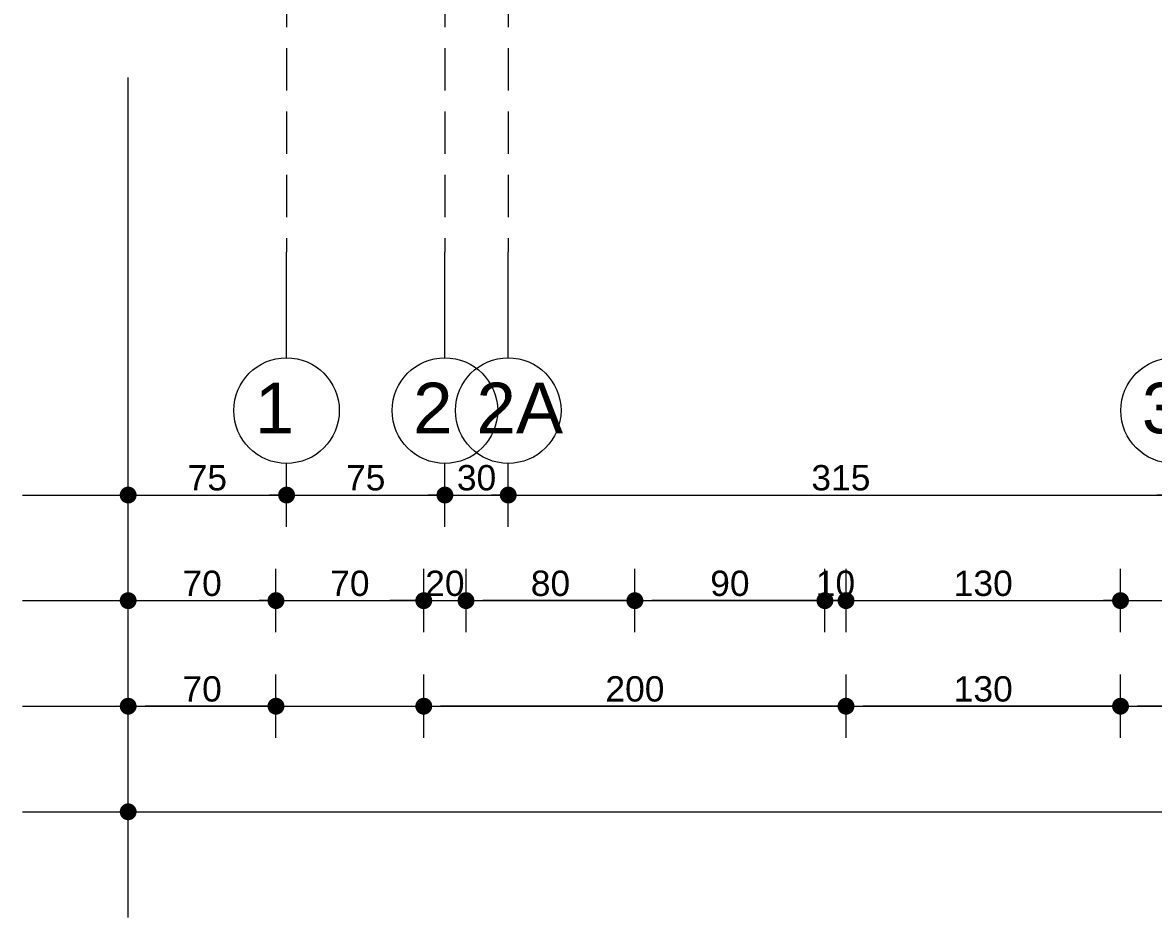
# Model space of a CAD drawing. Header units: millimetres. Extents: x 38129 to 72024, y -56282 to 16512.
# Drawn here: x 51129 to 51664, y -45595 to -45172 of the extents above; entities that cross this region are included whole.
import ezdxf

# ---------------------------------------------------------------- set-up
doc = ezdxf.new("R2010")
doc.units = ezdxf.units.MM
doc.linetypes.add('HIDDEN', pattern=[0.375, 0.25, -0.125])
doc.layers.add('AKS', color=55, linetype='HIDDEN', lineweight=0)
doc.layers.add('DIŞÖLÇÜ', color=37, linetype='Continuous', lineweight=0)
doc.styles.add('icdisolcu_yazi', font='arial.ttf')
doc.styles.get("Standard").update_dxf_attribs({"font": 'arial.ttf'})
doc.dimstyles.new('İç Ölçü', dxfattribs={"dimtxt": 12, "dimasz": 8, "dimexe": 5, "dimexo": 0, "dimgap": 2, "dimtad": 1, "dimdec": 0, "dimzin": 12, "dimdsep": 46, "dimtxsty": 'icdisolcu_yazi', "dimblk": 'DOT', "dimcen": 8, "dimdle": 5, "dimclrd": 256, "dimclre": 256, "dimclrt": 7, "dimadec": 0, "dimazin": 3, "dimtfac": 1, "dimtdec": 0, "dimtix": 1, "dimtmove": 2, "dimatfit": 3, "dimldrblk": 'DOT', "dimfxl": 0, "dimtolj": 1, "dimtzin": 0, "dimlwd": -1, "dimlwe": -1, "dimarcsym": 0})

# ---------------------------------------------------------------- blocks, each defined once
blk = doc.blocks.new('_Dot')
at = {"color": 0, "lineweight": -2}
blk.add_line((-0.5, 0), (-1, 0), dxfattribs=at)
at = {"color": 0, "lineweight": 30, "const_width": 0.5}
blk.add_lwpolyline([(-0.25, 0, 1), (0.25, 0, 1)], format="xyb", close=True, dxfattribs=at)
blk = doc.blocks.new('*D1599')
at = {"layer": 'Defpoints', "color": 0, "lineweight": 120, "transparency": 16777216}
for p in [(51253.53, -45395.38), (51253.53, -45395.38), (51178.52, -45396.49)]:
    blk.add_point(p, dxfattribs=at)
at = {"layer": 'DIŞÖLÇÜ', "transparency": 16777216}
for p, q in [((51178.52, -45396.49), (51178.52, -45390.38)), ((51253.53, -45395.38), (51253.53, -45390.38))]:
    blk.add_line(p, q, dxfattribs=at)
at = {"layer": 'DIŞÖLÇÜ', "linetype": 'Continuous', "transparency": 16777216}
blk.add_line((51186.52, -45395.38), (51245.53, -45395.38), dxfattribs=at)
at = {"layer": 'DIŞÖLÇÜ', "transparency": 16777216, "xscale": 8, "yscale": 8, "zscale": 8, "rotation": 180}
blk.add_blockref('_Dot', (51178.52, -45395.38), dxfattribs=at)
at = {"layer": 'DIŞÖLÇÜ', "transparency": 16777216, "xscale": 8, "yscale": 8, "zscale": 8}
blk.add_blockref('_Dot', (51253.53, -45395.38), dxfattribs=at)
at = {"layer": 'DIŞÖLÇÜ', "color": 7, "transparency": 16777216, "insert": (51216.03, -45387.28), "char_height": 12, "attachment_point": 5, "style": 'icdisolcu_yazi'}
blk.add_mtext('\\A1;75', dxfattribs=at)
blk = doc.blocks.new('*D1600')
at = {"layer": 'Defpoints', "color": 0, "lineweight": 120, "transparency": 16777216}
for p in [(51253.53, -45395.38), (51328.53, -45395.38), (51328.53, -45395.38)]:
    blk.add_point(p, dxfattribs=at)
at = {"layer": 'DIŞÖLÇÜ', "transparency": 16777216}
for p, q in [((51253.53, -45395.38), (51253.53, -45390.38)), ((51328.53, -45395.38), (51328.53, -45390.38))]:
    blk.add_line(p, q, dxfattribs=at)
at = {"layer": 'DIŞÖLÇÜ', "linetype": 'Continuous', "transparency": 16777216}
blk.add_line((51261.53, -45395.38), (51320.53, -45395.38), dxfattribs=at)
at = {"layer": 'DIŞÖLÇÜ', "transparency": 16777216, "xscale": 8, "yscale": 8, "zscale": 8, "rotation": 180}
blk.add_blockref('_Dot', (51253.53, -45395.38), dxfattribs=at)
at = {"layer": 'DIŞÖLÇÜ', "transparency": 16777216, "xscale": 8, "yscale": 8, "zscale": 8}
blk.add_blockref('_Dot', (51328.53, -45395.38), dxfattribs=at)
at = {"layer": 'DIŞÖLÇÜ', "color": 7, "transparency": 16777216, "insert": (51291.03, -45387.28), "char_height": 12, "attachment_point": 5, "style": 'icdisolcu_yazi'}
blk.add_mtext('\\A1;75', dxfattribs=at)
blk = doc.blocks.new('*D1601')
at = {"layer": 'Defpoints', "color": 0, "lineweight": 120, "transparency": 16777216}
for p in [(51358.53, -45395.38), (51673.68, -45395.38), (51673.68, -45395.38)]:
    blk.add_point(p, dxfattribs=at)
at = {"layer": 'DIŞÖLÇÜ', "transparency": 16777216}
for p, q in [((51358.53, -45395.38), (51358.53, -45390.38)), ((51673.68, -45395.38), (51673.68, -45390.38))]:
    blk.add_line(p, q, dxfattribs=at)
at = {"layer": 'DIŞÖLÇÜ', "linetype": 'Continuous', "transparency": 16777216}
blk.add_line((51366.53, -45395.38), (51665.68, -45395.38), dxfattribs=at)
at = {"layer": 'DIŞÖLÇÜ', "transparency": 16777216, "xscale": 8, "yscale": 8, "zscale": 8, "rotation": 180}
blk.add_blockref('_Dot', (51358.53, -45395.38), dxfattribs=at)
at = {"layer": 'DIŞÖLÇÜ', "transparency": 16777216, "xscale": 8, "yscale": 8, "zscale": 8}
blk.add_blockref('_Dot', (51673.68, -45395.38), dxfattribs=at)
at = {"layer": 'DIŞÖLÇÜ', "color": 7, "transparency": 16777216, "insert": (51516.1, -45387.25), "char_height": 12, "attachment_point": 5, "style": 'icdisolcu_yazi'}
blk.add_mtext('\\A1;315', dxfattribs=at)
blk = doc.blocks.new('*D1607')
at = {"layer": 'Defpoints', "color": 0, "lineweight": 120, "transparency": 16777216}
for p in [(51178.52, -45445.38), (51248.53, -45445.38), (51248.53, -45445.38)]:
    blk.add_point(p, dxfattribs=at)
at = {"layer": 'DIŞÖLÇÜ', "transparency": 16777216}
for p, q in [((51178.52, -45445.38), (51178.52, -45440.38)), ((51248.53, -45445.38), (51248.53, -45440.38))]:
    blk.add_line(p, q, dxfattribs=at)
at = {"layer": 'DIŞÖLÇÜ', "linetype": 'Continuous', "transparency": 16777216}
blk.add_line((51186.52, -45445.38), (51240.53, -45445.38), dxfattribs=at)
at = {"layer": 'DIŞÖLÇÜ', "transparency": 16777216, "xscale": 8, "yscale": 8, "zscale": 8, "rotation": 180}
blk.add_blockref('_Dot', (51178.52, -45445.38), dxfattribs=at)
at = {"layer": 'DIŞÖLÇÜ', "transparency": 16777216, "xscale": 8, "yscale": 8, "zscale": 8}
blk.add_blockref('_Dot', (51248.53, -45445.38), dxfattribs=at)
at = {"layer": 'DIŞÖLÇÜ', "color": 7, "transparency": 16777216, "insert": (51213.53, -45437.25), "char_height": 12, "attachment_point": 5, "style": 'icdisolcu_yazi'}
blk.add_mtext('\\A1;70', dxfattribs=at)
blk = doc.blocks.new('*D1608')
at = {"layer": 'Defpoints', "color": 0, "lineweight": 120, "transparency": 16777216}
for p in [(51248.53, -45445.38), (51318.53, -45445.38), (51318.53, -45445.38)]:
    blk.add_point(p, dxfattribs=at)
at = {"layer": 'DIŞÖLÇÜ', "transparency": 16777216}
for p, q in [((51248.53, -45445.38), (51248.53, -45440.38)), ((51318.53, -45445.38), (51318.53, -45440.38))]:
    blk.add_line(p, q, dxfattribs=at)
at = {"layer": 'DIŞÖLÇÜ', "linetype": 'Continuous', "transparency": 16777216}
blk.add_line((51256.53, -45445.38), (51310.53, -45445.38), dxfattribs=at)
at = {"layer": 'DIŞÖLÇÜ', "transparency": 16777216, "xscale": 8, "yscale": 8, "zscale": 8, "rotation": 180}
blk.add_blockref('_Dot', (51248.53, -45445.38), dxfattribs=at)
at = {"layer": 'DIŞÖLÇÜ', "transparency": 16777216, "xscale": 8, "yscale": 8, "zscale": 8}
blk.add_blockref('_Dot', (51318.53, -45445.38), dxfattribs=at)
at = {"layer": 'DIŞÖLÇÜ', "color": 7, "transparency": 16777216, "insert": (51283.53, -45437.25), "char_height": 12, "attachment_point": 5, "style": 'icdisolcu_yazi'}
blk.add_mtext('\\A1;70', dxfattribs=at)
blk = doc.blocks.new('*D1609')
at = {"layer": 'Defpoints', "color": 0, "lineweight": 120, "transparency": 16777216}
for p in [(51318.53, -45445.38), (51338.53, -45445.38), (51338.53, -45445.38)]:
    blk.add_point(p, dxfattribs=at)
at = {"layer": 'DIŞÖLÇÜ', "transparency": 16777216}
for p, q in [((51318.53, -45445.38), (51318.53, -45440.38)), ((51338.53, -45445.38), (51338.53, -45440.38))]:
    blk.add_line(p, q, dxfattribs=at)
at = {"layer": 'DIŞÖLÇÜ', "linetype": 'Continuous', "transparency": 16777216}
for p, q in [((51310.53, -45445.38), (51302.53, -45445.38)), ((51318.53, -45445.38), (51338.53, -45445.38)), ((51346.53, -45445.38), (51354.53, -45445.38))]:
    blk.add_line(p, q, dxfattribs=at)
at = {"layer": 'DIŞÖLÇÜ', "transparency": 16777216, "xscale": 8, "yscale": 8, "zscale": 8}
blk.add_blockref('_Dot', (51318.53, -45445.38), dxfattribs=at)
at = {"layer": 'DIŞÖLÇÜ', "transparency": 16777216, "xscale": 8, "yscale": 8, "zscale": 8, "rotation": 180}
blk.add_blockref('_Dot', (51338.53, -45445.38), dxfattribs=at)
at = {"layer": 'DIŞÖLÇÜ', "color": 7, "transparency": 16777216, "insert": (51328.53, -45437.25), "char_height": 12, "attachment_point": 5, "style": 'icdisolcu_yazi'}
blk.add_mtext('\\A1;20', dxfattribs=at)
blk = doc.blocks.new('*D1610')
at = {"layer": 'Defpoints', "color": 0, "lineweight": 120, "transparency": 16777216}
for p in [(51518.52, -45445.38), (51648.53, -45445.38), (51648.53, -45445.38)]:
    blk.add_point(p, dxfattribs=at)
at = {"layer": 'DIŞÖLÇÜ', "transparency": 16777216}
for p, q in [((51518.52, -45445.38), (51518.52, -45440.38)), ((51648.53, -45445.38), (51648.53, -45440.38))]:
    blk.add_line(p, q, dxfattribs=at)
at = {"layer": 'DIŞÖLÇÜ', "linetype": 'Continuous', "transparency": 16777216}
blk.add_line((51526.52, -45445.38), (51640.53, -45445.38), dxfattribs=at)
at = {"layer": 'DIŞÖLÇÜ', "transparency": 16777216, "xscale": 8, "yscale": 8, "zscale": 8, "rotation": 180}
blk.add_blockref('_Dot', (51518.52, -45445.38), dxfattribs=at)
at = {"layer": 'DIŞÖLÇÜ', "transparency": 16777216, "xscale": 8, "yscale": 8, "zscale": 8}
blk.add_blockref('_Dot', (51648.53, -45445.38), dxfattribs=at)
at = {"layer": 'DIŞÖLÇÜ', "color": 7, "transparency": 16777216, "insert": (51583.52, -45437.25), "char_height": 12, "attachment_point": 5, "style": 'icdisolcu_yazi'}
blk.add_mtext('\\A1;130', dxfattribs=at)
blk = doc.blocks.new('*D1611')
at = {"layer": 'Defpoints', "color": 0, "lineweight": 120, "transparency": 16777216}
for p in [(51648.53, -45445.38), (51713.53, -45445.38), (51713.53, -45445.38)]:
    blk.add_point(p, dxfattribs=at)
at = {"layer": 'DIŞÖLÇÜ', "transparency": 16777216}
for p, q in [((51648.53, -45445.38), (51648.53, -45440.38)), ((51713.53, -45445.38), (51713.53, -45440.38))]:
    blk.add_line(p, q, dxfattribs=at)
at = {"layer": 'DIŞÖLÇÜ', "linetype": 'Continuous', "transparency": 16777216}
blk.add_line((51656.53, -45445.38), (51705.53, -45445.38), dxfattribs=at)
at = {"layer": 'DIŞÖLÇÜ', "transparency": 16777216, "xscale": 8, "yscale": 8, "zscale": 8, "rotation": 180}
blk.add_blockref('_Dot', (51648.53, -45445.38), dxfattribs=at)
at = {"layer": 'DIŞÖLÇÜ', "transparency": 16777216, "xscale": 8, "yscale": 8, "zscale": 8}
blk.add_blockref('_Dot', (51713.53, -45445.38), dxfattribs=at)
at = {"layer": 'DIŞÖLÇÜ', "color": 7, "transparency": 16777216, "insert": (51681.03, -45437.25), "char_height": 12, "attachment_point": 5, "style": 'icdisolcu_yazi'}
blk.add_mtext('\\A1;65', dxfattribs=at)
blk = doc.blocks.new('*D1630')
at = {"layer": 'Defpoints', "color": 0, "lineweight": 120, "transparency": 16777216}
for p in [(51648.53, -45495.38), (51648.53, -45495.38), (51798.32, -45495.38)]:
    blk.add_point(p, dxfattribs=at)
at = {"layer": 'DIŞÖLÇÜ', "transparency": 16777216}
for p, q in [((51648.53, -45495.38), (51648.53, -45490.38)), ((51798.32, -45495.38), (51798.32, -45490.38))]:
    blk.add_line(p, q, dxfattribs=at)
at = {"layer": 'DIŞÖLÇÜ', "linetype": 'Continuous', "transparency": 16777216}
blk.add_line((51790.32, -45495.38), (51656.53, -45495.38), dxfattribs=at)
at = {"layer": 'DIŞÖLÇÜ', "transparency": 16777216, "xscale": 8, "yscale": 8, "zscale": 8, "rotation": 180}
blk.add_blockref('_Dot', (51648.53, -45495.38), dxfattribs=at)
at = {"layer": 'DIŞÖLÇÜ', "transparency": 16777216, "xscale": 8, "yscale": 8, "zscale": 8}
blk.add_blockref('_Dot', (51798.32, -45495.38), dxfattribs=at)
at = {"layer": 'DIŞÖLÇÜ', "color": 7, "transparency": 16777216, "insert": (51723.42, -45487.25), "char_height": 12, "attachment_point": 5, "style": 'icdisolcu_yazi'}
blk.add_mtext('\\A1;150', dxfattribs=at)
blk = doc.blocks.new('*D1631')
at = {"layer": 'Defpoints', "color": 0, "lineweight": 120, "transparency": 16777216}
for p in [(51518.52, -45495.38), (51518.52, -45495.38), (51648.53, -45495.38)]:
    blk.add_point(p, dxfattribs=at)
at = {"layer": 'DIŞÖLÇÜ', "transparency": 16777216}
for p, q in [((51518.52, -45495.38), (51518.52, -45490.38)), ((51648.53, -45495.38), (51648.53, -45490.38))]:
    blk.add_line(p, q, dxfattribs=at)
at = {"layer": 'DIŞÖLÇÜ', "linetype": 'Continuous', "transparency": 16777216}
blk.add_line((51640.53, -45495.38), (51526.52, -45495.38), dxfattribs=at)
at = {"layer": 'DIŞÖLÇÜ', "transparency": 16777216, "xscale": 8, "yscale": 8, "zscale": 8, "rotation": 180}
blk.add_blockref('_Dot', (51518.52, -45495.38), dxfattribs=at)
at = {"layer": 'DIŞÖLÇÜ', "transparency": 16777216, "xscale": 8, "yscale": 8, "zscale": 8}
blk.add_blockref('_Dot', (51648.53, -45495.38), dxfattribs=at)
at = {"layer": 'DIŞÖLÇÜ', "color": 7, "transparency": 16777216, "insert": (51583.52, -45487.25), "char_height": 12, "attachment_point": 5, "style": 'icdisolcu_yazi'}
blk.add_mtext('\\A1;130', dxfattribs=at)
blk = doc.blocks.new('*D1632')
at = {"layer": 'Defpoints', "color": 0, "lineweight": 120, "transparency": 16777216}
for p in [(51318.53, -45495.38), (51318.53, -45495.38), (51518.52, -45495.38)]:
    blk.add_point(p, dxfattribs=at)
at = {"layer": 'DIŞÖLÇÜ', "transparency": 16777216}
for p, q in [((51318.53, -45495.38), (51318.53, -45490.38)), ((51518.52, -45495.38), (51518.52, -45490.38))]:
    blk.add_line(p, q, dxfattribs=at)
at = {"layer": 'DIŞÖLÇÜ', "linetype": 'Continuous', "transparency": 16777216}
blk.add_line((51510.52, -45495.38), (51326.53, -45495.38), dxfattribs=at)
at = {"layer": 'DIŞÖLÇÜ', "transparency": 16777216, "xscale": 8, "yscale": 8, "zscale": 8, "rotation": 180}
blk.add_blockref('_Dot', (51318.53, -45495.38), dxfattribs=at)
at = {"layer": 'DIŞÖLÇÜ', "transparency": 16777216, "xscale": 8, "yscale": 8, "zscale": 8}
blk.add_blockref('_Dot', (51518.52, -45495.38), dxfattribs=at)
at = {"layer": 'DIŞÖLÇÜ', "color": 7, "transparency": 16777216, "insert": (51418.53, -45487.25), "char_height": 12, "attachment_point": 5, "style": 'icdisolcu_yazi'}
blk.add_mtext('\\A1;200', dxfattribs=at)
blk = doc.blocks.new('*D1633')
at = {"layer": 'Defpoints', "color": 0, "lineweight": 120, "transparency": 16777216}
for p in [(51178.52, -45545.38), (52833.63, -45545.38), (52833.63, -45545.38)]:
    blk.add_point(p, dxfattribs=at)
at = {"layer": 'DIŞÖLÇÜ', "transparency": 16777216}
for p, q in [((51178.52, -45545.38), (51178.52, -45540.38)), ((52833.63, -45545.38), (52833.63, -45540.38))]:
    blk.add_line(p, q, dxfattribs=at)
at = {"layer": 'DIŞÖLÇÜ', "linetype": 'Continuous', "transparency": 16777216}
blk.add_line((51186.52, -45545.38), (52825.63, -45545.38), dxfattribs=at)
at = {"layer": 'DIŞÖLÇÜ', "transparency": 16777216, "xscale": 8, "yscale": 8, "zscale": 8, "rotation": 180}
blk.add_blockref('_Dot', (51178.52, -45545.38), dxfattribs=at)
at = {"layer": 'DIŞÖLÇÜ', "transparency": 16777216, "xscale": 8, "yscale": 8, "zscale": 8}
blk.add_blockref('_Dot', (52833.63, -45545.38), dxfattribs=at)
at = {"layer": 'DIŞÖLÇÜ', "color": 7, "transparency": 16777216, "insert": (52006.08, -45537.25), "char_height": 12, "attachment_point": 5, "style": 'icdisolcu_yazi'}
blk.add_mtext('\\A1;1655', dxfattribs=at)
blk = doc.blocks.new('*D1634')
at = {"layer": 'Defpoints', "color": 0, "lineweight": 120, "transparency": 16777216}
for p in [(51508.52, -45445.38), (51508.52, -45445.38), (51518.52, -45445.38)]:
    blk.add_point(p, dxfattribs=at)
at = {"layer": 'DIŞÖLÇÜ', "transparency": 16777216}
for p, q in [((51508.52, -45445.38), (51508.52, -45440.38)), ((51518.52, -45445.38), (51518.52, -45440.38))]:
    blk.add_line(p, q, dxfattribs=at)
at = {"layer": 'DIŞÖLÇÜ', "linetype": 'Continuous', "transparency": 16777216}
for p, q in [((51500.52, -45445.38), (51492.52, -45445.38)), ((51518.52, -45445.38), (51508.52, -45445.38)), ((51526.52, -45445.38), (51534.52, -45445.38))]:
    blk.add_line(p, q, dxfattribs=at)
at = {"layer": 'DIŞÖLÇÜ', "transparency": 16777216, "xscale": 8, "yscale": 8, "zscale": 8}
blk.add_blockref('_Dot', (51508.52, -45445.38), dxfattribs=at)
at = {"layer": 'DIŞÖLÇÜ', "transparency": 16777216, "xscale": 8, "yscale": 8, "zscale": 8, "rotation": 180}
blk.add_blockref('_Dot', (51518.52, -45445.38), dxfattribs=at)
at = {"layer": 'DIŞÖLÇÜ', "color": 7, "transparency": 16777216, "insert": (51513.52, -45437.25), "char_height": 12, "attachment_point": 5, "style": 'icdisolcu_yazi'}
blk.add_mtext('\\A1;10', dxfattribs=at)
blk = doc.blocks.new('*D1635')
at = {"layer": 'Defpoints', "color": 0, "lineweight": 120, "transparency": 16777216}
for p in [(51418.52, -45445.38), (51418.52, -45445.38), (51508.52, -45445.38)]:
    blk.add_point(p, dxfattribs=at)
at = {"layer": 'DIŞÖLÇÜ', "transparency": 16777216}
for p, q in [((51418.52, -45445.38), (51418.52, -45440.38)), ((51508.52, -45445.38), (51508.52, -45440.38))]:
    blk.add_line(p, q, dxfattribs=at)
at = {"layer": 'DIŞÖLÇÜ', "linetype": 'Continuous', "transparency": 16777216}
blk.add_line((51500.52, -45445.38), (51426.52, -45445.38), dxfattribs=at)
at = {"layer": 'DIŞÖLÇÜ', "transparency": 16777216, "xscale": 8, "yscale": 8, "zscale": 8, "rotation": 180}
blk.add_blockref('_Dot', (51418.52, -45445.38), dxfattribs=at)
at = {"layer": 'DIŞÖLÇÜ', "transparency": 16777216, "xscale": 8, "yscale": 8, "zscale": 8}
blk.add_blockref('_Dot', (51508.52, -45445.38), dxfattribs=at)
at = {"layer": 'DIŞÖLÇÜ', "color": 7, "transparency": 16777216, "insert": (51463.52, -45437.25), "char_height": 12, "attachment_point": 5, "style": 'icdisolcu_yazi'}
blk.add_mtext('\\A1;90', dxfattribs=at)
blk = doc.blocks.new('*D1636')
at = {"layer": 'Defpoints', "color": 0, "lineweight": 120, "transparency": 16777216}
for p in [(51338.53, -45445.38), (51338.53, -45445.38), (51418.52, -45445.38)]:
    blk.add_point(p, dxfattribs=at)
at = {"layer": 'DIŞÖLÇÜ', "transparency": 16777216}
for p, q in [((51338.53, -45445.38), (51338.53, -45440.38)), ((51418.52, -45445.38), (51418.52, -45440.38))]:
    blk.add_line(p, q, dxfattribs=at)
at = {"layer": 'DIŞÖLÇÜ', "linetype": 'Continuous', "transparency": 16777216}
blk.add_line((51410.52, -45445.38), (51346.53, -45445.38), dxfattribs=at)
at = {"layer": 'DIŞÖLÇÜ', "transparency": 16777216, "xscale": 8, "yscale": 8, "zscale": 8, "rotation": 180}
blk.add_blockref('_Dot', (51338.53, -45445.38), dxfattribs=at)
at = {"layer": 'DIŞÖLÇÜ', "transparency": 16777216, "xscale": 8, "yscale": 8, "zscale": 8}
blk.add_blockref('_Dot', (51418.52, -45445.38), dxfattribs=at)
at = {"layer": 'DIŞÖLÇÜ', "color": 7, "transparency": 16777216, "insert": (51378.53, -45437.25), "char_height": 12, "attachment_point": 5, "style": 'icdisolcu_yazi'}
blk.add_mtext('\\A1;80', dxfattribs=at)
blk = doc.blocks.new('*D1637')
at = {"layer": 'Defpoints', "color": 0, "lineweight": 120, "transparency": 16777216}
for p in [(51178.52, -45495.38), (51178.52, -45495.38), (51248.53, -45495.38)]:
    blk.add_point(p, dxfattribs=at)
at = {"layer": 'DIŞÖLÇÜ', "transparency": 16777216}
for p, q in [((51178.52, -45495.38), (51178.52, -45490.38)), ((51248.53, -45495.38), (51248.53, -45490.38))]:
    blk.add_line(p, q, dxfattribs=at)
at = {"layer": 'DIŞÖLÇÜ', "linetype": 'Continuous', "transparency": 16777216}
blk.add_line((51240.53, -45495.38), (51186.52, -45495.38), dxfattribs=at)
at = {"layer": 'DIŞÖLÇÜ', "transparency": 16777216, "xscale": 8, "yscale": 8, "zscale": 8, "rotation": 180}
blk.add_blockref('_Dot', (51178.52, -45495.38), dxfattribs=at)
at = {"layer": 'DIŞÖLÇÜ', "transparency": 16777216, "xscale": 8, "yscale": 8, "zscale": 8}
blk.add_blockref('_Dot', (51248.53, -45495.38), dxfattribs=at)
at = {"layer": 'DIŞÖLÇÜ', "color": 7, "transparency": 16777216, "insert": (51213.53, -45487.25), "char_height": 12, "attachment_point": 5, "style": 'icdisolcu_yazi'}
blk.add_mtext('\\A1;70', dxfattribs=at)
blk = doc.blocks.new('*D1713')
at = {"layer": 'Defpoints', "color": 0, "lineweight": 120, "transparency": 16777216}
for p in [(51328.53, -45395.38), (51358.53, -45395.38), (51358.53, -45395.38)]:
    blk.add_point(p, dxfattribs=at)
at = {"layer": 'DIŞÖLÇÜ', "transparency": 16777216}
for p, q in [((51328.53, -45395.38), (51328.53, -45390.38)), ((51358.53, -45395.38), (51358.53, -45390.38))]:
    blk.add_line(p, q, dxfattribs=at)
at = {"layer": 'DIŞÖLÇÜ', "linetype": 'Continuous', "transparency": 16777216}
blk.add_line((51336.53, -45395.38), (51350.53, -45395.38), dxfattribs=at)
at = {"layer": 'DIŞÖLÇÜ', "transparency": 16777216, "xscale": 8, "yscale": 8, "zscale": 8, "rotation": 180}
blk.add_blockref('_Dot', (51328.53, -45395.38), dxfattribs=at)
at = {"layer": 'DIŞÖLÇÜ', "transparency": 16777216, "xscale": 8, "yscale": 8, "zscale": 8}
blk.add_blockref('_Dot', (51358.53, -45395.38), dxfattribs=at)
at = {"layer": 'DIŞÖLÇÜ', "color": 7, "transparency": 16777216, "insert": (51343.53, -45387.25), "char_height": 12, "attachment_point": 5, "style": 'icdisolcu_yazi'}
blk.add_mtext('\\A1;30', dxfattribs=at)

msp = doc.modelspace()

# ---------------------------------------------------------------- linework, layer by layer
at = {"layer": 'AKS', "ltscale": 80}
for p, q in [((51253.53, -42903.74), (51253.53, -45280.38)), ((51328.53, -42903.74), (51328.53, -45280.38)), ((51358.53, -42903.74), (51358.53, -45280.38))]:
    msp.add_line(p, q, dxfattribs=at)
at = {"layer": 'DIŞÖLÇÜ'}
for p, q in [((51178.52, -45595.38), (51178.52, -45197.6)), ((51253.53, -45330.38), (51253.53, -45280.38)), ((51253.53, -45330.38), (51253.53, -45280.38)), ((51328.53, -45330.38), (51328.53, -45280.38)), ((51328.53, -45330.38), (51328.53, -45280.38)), ((51358.53, -45330.38), (51358.53, -45280.38)), ((51358.53, -45330.38), (51358.53, -45280.38)), ((51253.53, -45410.38), (51253.53, -45380.38)), ((51328.53, -45410.38), (51328.53, -45380.38)), ((51358.53, -45410.38), (51358.53, -45380.38)), ((51128.52, -45395.38), (52883.63, -45395.38)), ((51248.53, -45460.38), (51248.53, -45430.38)), ((51318.53, -45460.38), (51318.53, -45430.38)), ((51338.53, -45460.38), (51338.53, -45430.38)), ((51418.52, -45460.38), (51418.52, -45430.38)), ((51508.52, -45460.38), (51508.52, -45430.38)), ((51518.52, -45460.38), (51518.52, -45430.38)), ((51648.53, -45460.38), (51648.53, -45430.38)), ((51128.52, -45445.38), (52883.63, -45445.38)), ((51248.53, -45510.38), (51248.53, -45480.38)), ((51318.53, -45510.38), (51318.53, -45480.38)), ((51518.52, -45510.38), (51518.52, -45480.38)), ((51518.52, -45510.38), (51518.52, -45480.38)), ((51648.53, -45510.38), (51648.53, -45480.38)), ((51648.53, -45510.38), (51648.53, -45480.38)), ((51128.52, -45495.38), (52883.63, -45495.38)), ((51128.52, -45545.38), (52883.63, -45545.38))]:
    msp.add_line(p, q, dxfattribs=at)
for centre in [(51253.53, -45355.38), (51328.53, -45355.38), (51358.53, -45355.38), (51673.68, -45355.38)]:
    msp.add_circle(centre, 25, dxfattribs=at)

# ---------------------------------------------------------------- texts
at = {"layer": 'DIŞÖLÇÜ', "char_height": 24, "width": 425.6226, "attachment_point": 1, "rotation": 0}
for s, insert in [('2', (51313.51, -45342.18)), ('2A', (51343.51, -45342.18)), ('3', (51658.66, -45342.18)), ('1', (51238.51, -45342.18))]:
    msp.add_mtext(s, dxfattribs=dict(at, insert=insert))

# ---------------------------------------------------------------- dimensions: what is measured, and where the dimension line sits
at = {"layer": 'DIŞÖLÇÜ'}
for base, p1, p2, picture, middle in [((51253.53, -45395.38), (51178.52, -45396.49), (51253.53, -45395.38), '*D1599', (51216.03, -45387.28)), ((51328.53, -45395.38), (51253.53, -45395.38), (51328.53, -45395.38), '*D1600', (51291.03, -45387.28)), ((51358.53, -45395.38), (51328.53, -45395.38), (51358.53, -45395.38), '*D1713', (51343.53, -45387.25)), ((51673.68, -45395.38), (51358.53, -45395.38), (51673.68, -45395.38), '*D1601', (51516.1, -45387.25)), ((51248.53, -45445.38), (51178.52, -45445.38), (51248.53, -45445.38), '*D1607', (51213.53, -45437.25)), ((51318.53, -45445.38), (51248.53, -45445.38), (51318.53, -45445.38), '*D1608', (51283.53, -45437.25)), ((51338.53, -45445.38), (51318.53, -45445.38), (51338.53, -45445.38), '*D1609', (51328.53, -45437.25)), ((51338.53, -45445.38), (51418.52, -45445.38), (51338.53, -45445.38), '*D1636', (51378.53, -45437.25)), ((51418.52, -45445.38), (51508.52, -45445.38), (51418.52, -45445.38), '*D1635', (51463.52, -45437.25)), ((51508.52, -45445.38), (51518.52, -45445.38), (51508.52, -45445.38), '*D1634', (51513.52, -45437.25)), ((51648.53, -45445.38), (51518.52, -45445.38), (51648.53, -45445.38), '*D1610', (51583.52, -45437.25)), ((51713.53, -45445.38), (51648.53, -45445.38), (51713.53, -45445.38), '*D1611', (51681.03, -45437.25)), ((51178.52, -45495.38), (51248.53, -45495.38), (51178.52, -45495.38), '*D1637', (51213.53, -45487.25)), ((51318.53, -45495.38), (51518.52, -45495.38), (51318.53, -45495.38), '*D1632', (51418.53, -45487.25)), ((51518.52, -45495.38), (51648.53, -45495.38), (51518.52, -45495.38), '*D1631', (51583.52, -45487.25)), ((51648.53, -45495.38), (51798.32, -45495.38), (51648.53, -45495.38), '*D1630', (51723.42, -45487.25)), ((52833.63, -45545.38), (51178.52, -45545.38), (52833.63, -45545.38), '*D1633', (52006.08, -45537.25))]:
    dim = msp.add_linear_dim(base=base, p1=p1, p2=p2, dimstyle='İç Ölçü', dxfattribs=at)
    dim.commit()
    dim.dimension.update_dxf_attribs({"geometry": picture, "text_midpoint": middle})

doc.saveas('drawing.dxf')
